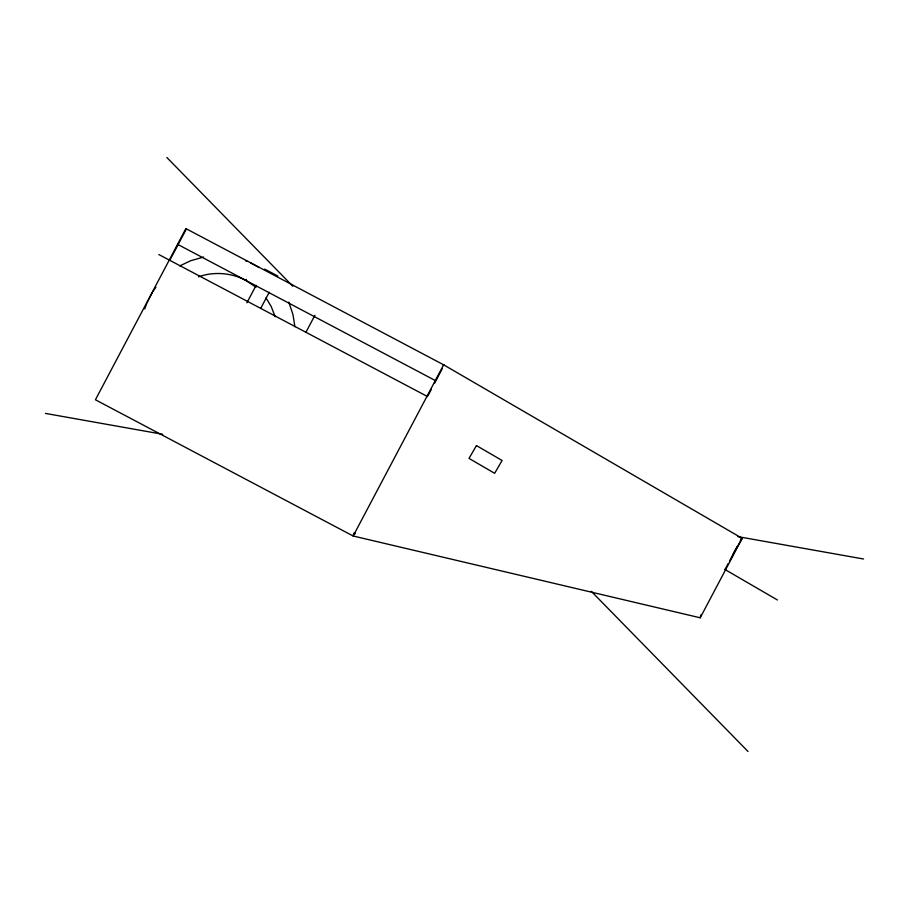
<?xml version="1.0" encoding="UTF-8"?>
<svg xmlns="http://www.w3.org/2000/svg" width="909" height="909" viewBox="0 0 909 909"><rect width="100%" height="100%" fill="white"/><g stroke="black" fill="none" stroke-linecap="round" stroke-linejoin="round"><path stroke-width="1.36" d="M353.84 533.117L353.158 536.003L700.203 617.79L742.187 538.344L443.637 364.816L353.158 536.003L95.422 399.778L185.891 228.591L444.16 365.088L443.353 365.338M354.692 534.469L355.146 532.538M700.203 617.79L700.884 614.904M144.747 308.958L145.054 308.06M145.36 307.162L146.701 303.629M147.065 302.754L152.246 292.664M169.79 260.326L186.425 228.875M256.031 287.244L245.771 280.37L246.294 279.381M305.935 332.285L314.889 315.343M428.173 395.335L431.366 389.291M434.57 383.246L442.24 368.724M728.234 563.478L725.041 569.523L725.564 569.807M729.518 561.058L737.188 546.536M740.392 540.491L741.664 538.071M246.918 302.754L256.145 285.312M260.678 308.435L269.246 292.243M733.245 553.729L742.187 538.344L739.574 536.958M152.746 291.857L154.825 288.698M155.371 287.926L155.928 287.164M179.755 265.894L190.867 260.656L203.605 257.065M198.514 276.813C213.854 271.371 231.42 272.689 245.771 280.37M45.45 413.413L162.722 434.286M737.903 536.64L863.55 559.001M245.475 260.735L247.237 261.428M250.702 262.951L259.008 267.473M264.712 269.132L277.813 276.052M177.585 244.328L435.32 380.541M427.287 395.745L427.525 396.551L158.78 254.509M724.757 569.375L777.4 599.963M166.881 157.53L292.823 286.244M591.316 591.327L748.005 751.47M265.962 297.834L271.234 306.538L275.143 316.707M288.778 302.095L292.982 314.628L294.925 326.763M476.464 445.58L469.01 458.397L494.644 473.305L502.098 460.488L476.464 445.58"/></g></svg>
